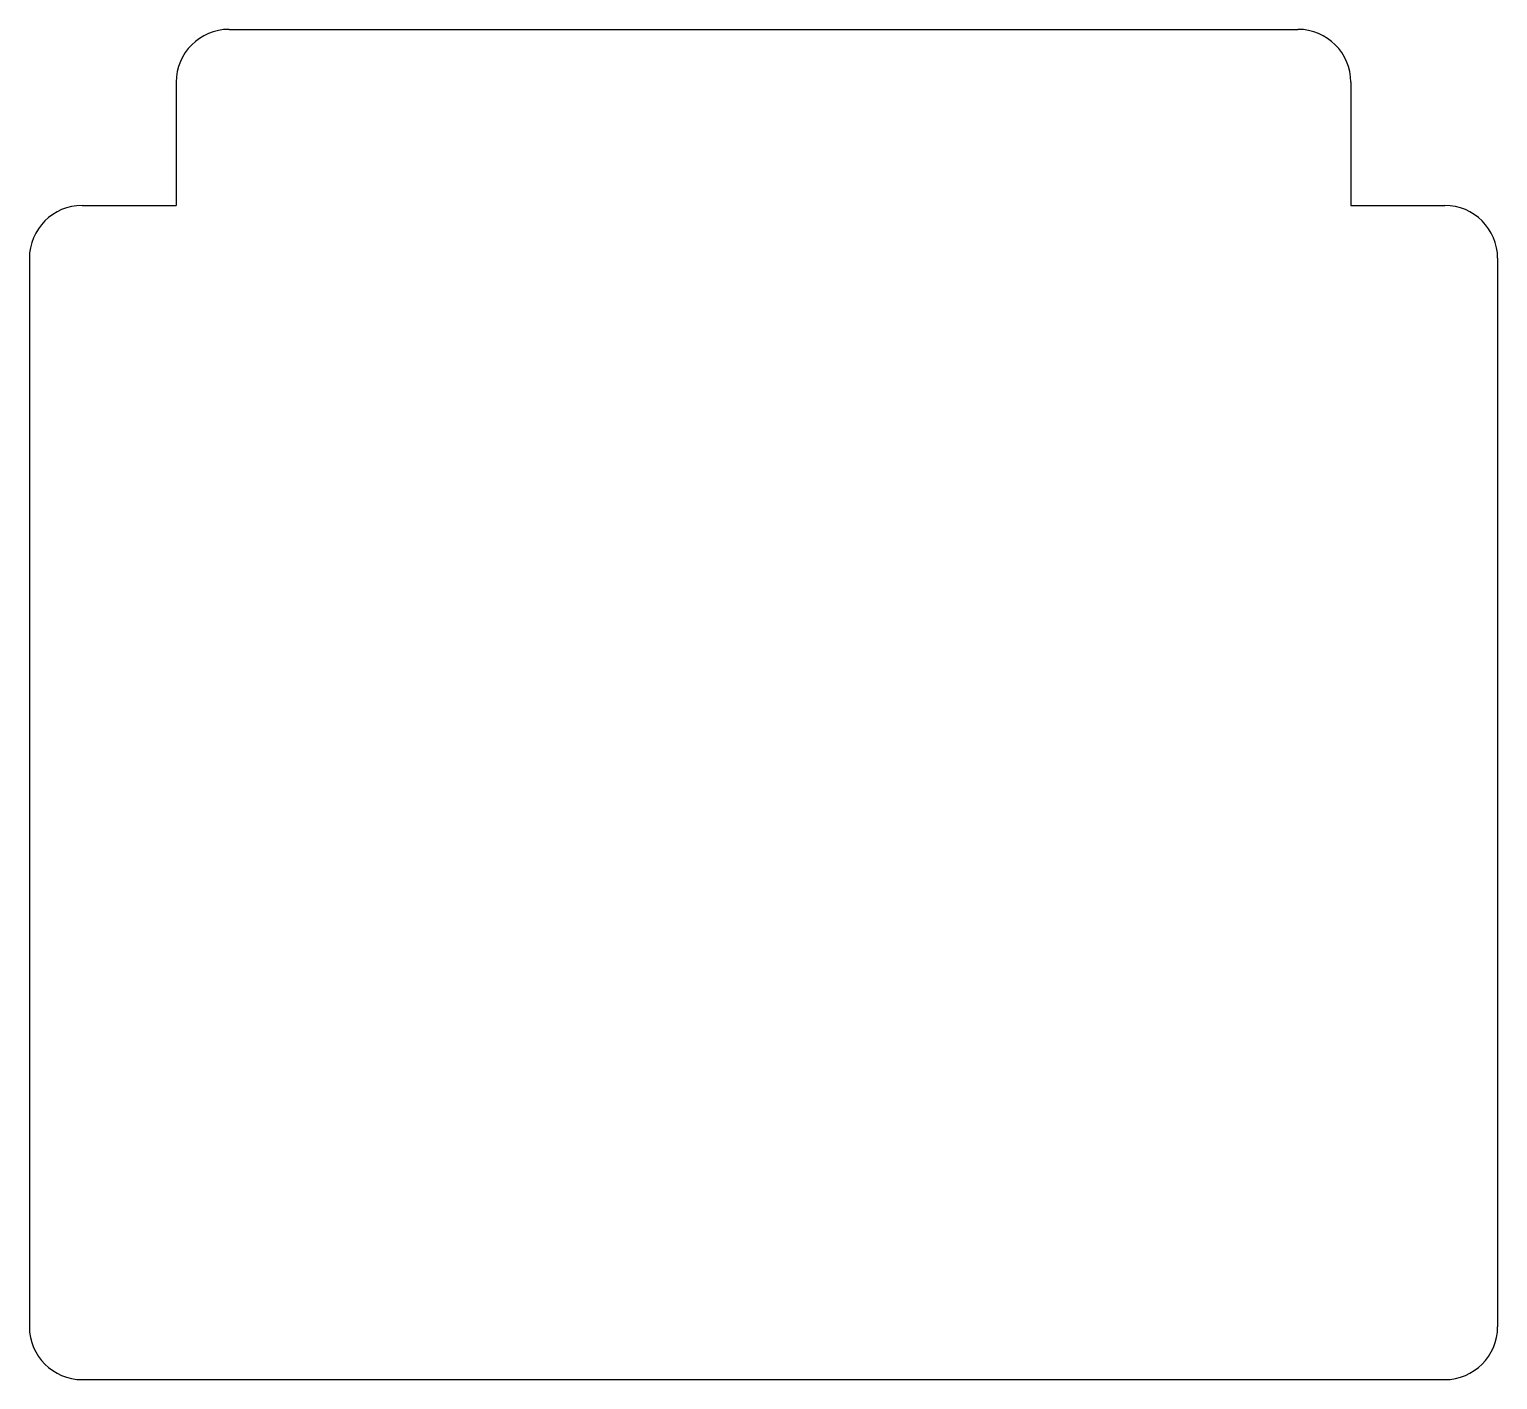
# Model space of a CAD drawing. Header units: millimetres. Extents: x -18.8 to 18.8, y -14.2 to 20.2.
import ezdxf

# ---------------------------------------------------------------- set-up
doc = ezdxf.new("R2010")
doc.units = ezdxf.units.MM

msp = doc.modelspace()

# ---------------------------------------------------------------- linework, layer by layer
at = {"color": 7}
for p, q in [((-13.65, 20.25, -2.25), (13.65, 20.25, -2.25)), ((-15, 18.9, -2.25), (-15, 15.75, -2.25)), ((15, 18.9, -2.25), (15, 15.75, -2.25)), ((15, 15.75, -2.25), (17.4, 15.75, -2.25)), ((-17.4, 15.75, -2.25), (-15, 15.75, -2.25)), ((-18.75, 14.4, -2.25), (-18.75, -12.9, -2.25)), ((18.75, 14.4, -2.25), (18.75, -12.9, -2.25)), ((-17.4, -14.25, -2.25), (17.4, -14.25, -2.25))]:
    msp.add_line(p, q, dxfattribs=at)
for centre, start, end in [((-13.65, 18.9, -2.25), 90, 180), ((13.65, 18.9, -2.25), 360, 90), ((-17.4, 14.4, -2.25), 90, 180), ((17.4, 14.4, -2.25), 360, 90), ((-17.4, -12.9, -2.25), 180, 270), ((17.4, -12.9, -2.25), 270, 0)]:
    msp.add_arc(centre, 1.35, start, end, dxfattribs=at)

doc.saveas('drawing.dxf')
